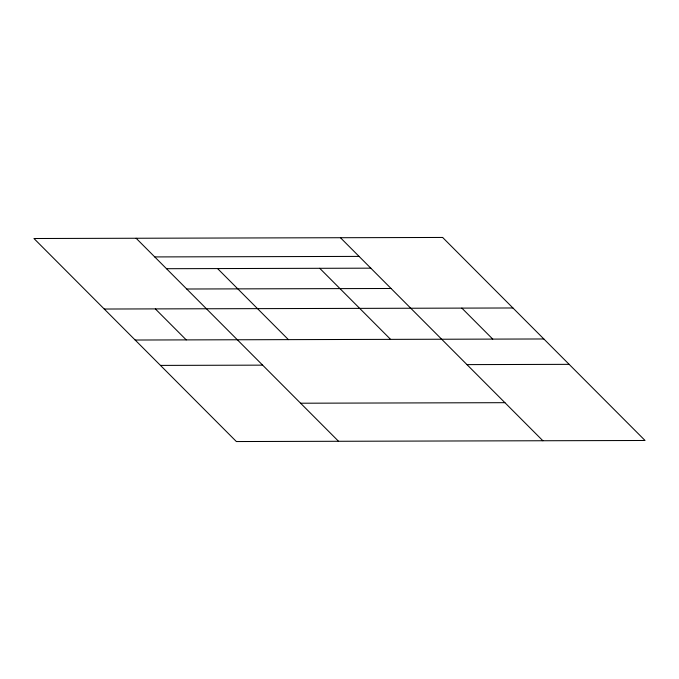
<?xml version="1.0" encoding="UTF-8"?>
<svg xmlns="http://www.w3.org/2000/svg" width="679" height="679" viewBox="0 0 679 679"><rect width="100%" height="100%" fill="white"/><g stroke="black" fill="none" stroke-linecap="round" stroke-linejoin="round"><path stroke-width="1.02" d="M154.744 256.925L359.072 256.399M166.482 268.706L370.819 268.171M186.725 289.008L391.062 288.482M104.26 309.03L512.934 307.977M135.163 340.026L543.837 338.974M160.473 365.404L262.637 365.141M466.974 364.615L569.138 364.351M300.593 403.216L504.93 402.681M461.847 308.105L492.75 339.101M340.451 237.718L542.886 440.756M319.733 268.307L390.586 339.364M217.569 268.57L288.414 339.636M136.114 238.244L338.549 441.282M155.347 308.903L186.25 339.899M442.623 237.455L33.95 238.516L236.377 441.545L645.05 440.484L442.623 237.455"/></g></svg>
